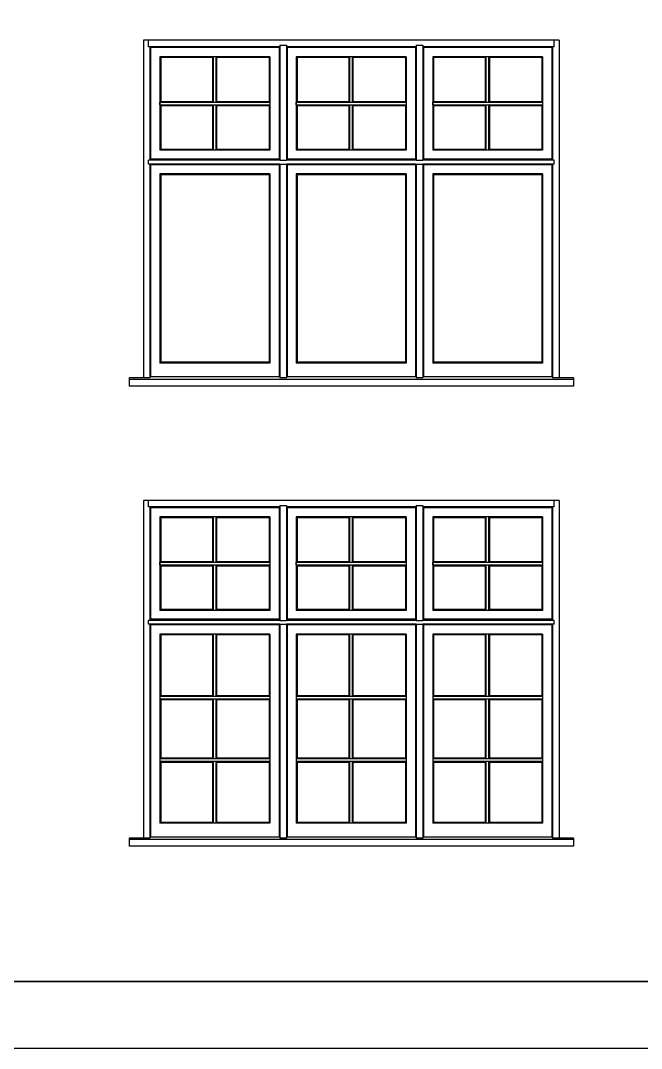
# Model space of a CAD drawing. Header units: inches. Extents: x 1985 to 11287, y 379 to 3234.
# Drawn here: x 9223.6 to 9353.9, y 1326.4 to 1542 of the extents above; entities that cross this region are included whole.
import ezdxf

# ---------------------------------------------------------------- set-up
doc = ezdxf.new("R2010")
doc.units = ezdxf.units.IN
doc.header["$MEASUREMENT"] = 0
doc.layers.add('elevation 99', color=7, linetype='CONTINUOUS')
doc.layers.add('separation 99', color=3, linetype='CONTINUOUS')

msp = doc.modelspace()

# ---------------------------------------------------------------- linework, layer by layer
at = {"layer": 'elevation 99'}
for p, q in [((9249.411305, 1537.869871), (9249.411305, 1512.680266)), ((9279.411287, 1537.869871), (9249.411305, 1537.869871)), ((9250.473805, 1536.494869), (9250.473805, 1537.869871)), ((9308.036268, 1537.869871), (9278.036287, 1537.869871)), ((9336.66125, 1537.869871), (9306.661268, 1537.869871)), ((9335.59875, 1536.494869), (9335.59875, 1537.869871)), ((9336.66125, 1537.869871), (9336.66125, 1512.680266)), ((9278.036287, 1536.494869), (9250.473805, 1536.494869)), ((9250.786305, 1536.494869), (9250.786305, 1512.680266)), ((9250.929711, 1536.351183), (9250.929711, 1512.930732)), ((9277.892601, 1536.351183), (9250.929711, 1536.351183)), ((9277.892601, 1536.351183), (9277.892601, 1512.930732)), ((9278.036287, 1536.807369), (9278.036287, 1512.680266)), ((9278.036287, 1536.807369), (9279.411287, 1536.807369)), ((9278.036287, 1536.494869), (9278.036287, 1512.680266)), ((9279.411287, 1536.807369), (9279.411287, 1512.680266)), ((9279.411287, 1536.494869), (9279.411287, 1512.680266)), ((9306.661268, 1536.494869), (9279.411287, 1536.494869)), ((9279.554693, 1536.351183), (9279.554693, 1512.930732)), ((9306.517583, 1536.351183), (9279.554693, 1536.351183)), ((9306.517583, 1536.351183), (9306.517583, 1512.930732)), ((9306.661268, 1536.807369), (9306.661268, 1512.680266)), ((9306.661268, 1536.807369), (9308.036268, 1536.807369)), ((9306.661268, 1536.494869), (9306.661268, 1512.680266)), ((9308.036268, 1536.807369), (9308.036268, 1512.680266)), ((9308.036268, 1536.494869), (9308.036268, 1512.680266)), ((9335.59875, 1536.494869), (9308.036268, 1536.494869)), ((9308.179675, 1536.351183), (9308.179675, 1512.930732)), ((9335.142564, 1536.351183), (9308.179675, 1536.351183)), ((9335.142564, 1536.351183), (9335.142564, 1512.930732)), ((9335.28625, 1536.494869), (9335.28625, 1512.680266)), ((9252.875591, 1534.405583), (9252.875591, 1514.813675)), ((9275.947001, 1534.405583), (9252.875591, 1534.405583)), ((9253.036305, 1534.244869), (9253.036305, 1525.047129)), ((9263.968764, 1534.244869), (9253.036305, 1534.244869)), ((9263.968764, 1534.244869), (9264.129478, 1534.405583)), ((9263.968764, 1525.047129), (9263.968764, 1534.244869)), ((9264.129478, 1524.886415), (9264.129478, 1534.405583)), ((9264.683049, 1534.405583), (9264.843764, 1534.244869)), ((9264.683049, 1524.886415), (9264.683049, 1534.405583)), ((9275.786287, 1534.244869), (9264.843764, 1534.244869)), ((9264.843764, 1525.047129), (9264.843764, 1534.244869)), ((9275.786287, 1534.244869), (9275.786287, 1525.047129)), ((9275.947001, 1534.405583), (9275.947001, 1514.813675)), ((9281.500572, 1534.405583), (9281.500572, 1514.813675)), ((9304.571983, 1534.405583), (9281.500572, 1534.405583)), ((9281.661287, 1534.244869), (9281.661287, 1525.047129)), ((9292.593745, 1534.244869), (9281.661287, 1534.244869)), ((9292.593745, 1534.244869), (9292.75446, 1534.405583)), ((9292.593745, 1525.047129), (9292.593745, 1534.244869)), ((9292.75446, 1524.886415), (9292.75446, 1534.405583)), ((9293.308031, 1534.405583), (9293.468745, 1534.244869)), ((9293.308031, 1524.886415), (9293.308031, 1534.405583)), ((9304.411268, 1534.244869), (9293.468745, 1534.244869)), ((9293.468745, 1525.047129), (9293.468745, 1534.244869)), ((9304.411268, 1534.244869), (9304.411268, 1525.047129)), ((9304.571983, 1534.405583), (9304.571983, 1514.813675)), ((9310.125554, 1534.405583), (9310.125554, 1514.813675)), ((9333.196964, 1534.405583), (9310.125554, 1534.405583)), ((9310.286268, 1534.244869), (9310.286268, 1525.047129)), ((9321.218727, 1534.244869), (9310.286268, 1534.244869)), ((9321.218727, 1534.244869), (9321.379441, 1534.405583)), ((9321.218727, 1525.047129), (9321.218727, 1534.244869)), ((9321.379441, 1524.886415), (9321.379441, 1534.405583)), ((9321.933013, 1534.405583), (9322.093727, 1534.244869)), ((9321.933013, 1524.886415), (9321.933013, 1534.405583)), ((9333.03625, 1534.244869), (9322.093727, 1534.244869)), ((9322.093727, 1525.047129), (9322.093727, 1534.244869)), ((9333.03625, 1534.244869), (9333.03625, 1525.047129)), ((9333.196964, 1534.405583), (9333.196964, 1514.813675)), ((9253.036305, 1525.047129), (9252.875591, 1524.886415)), ((9252.875591, 1524.886415), (9264.129478, 1524.886415)), ((9252.875591, 1524.332843), (9252.875591, 1524.886415)), ((9252.875591, 1524.332843), (9264.129478, 1524.332843)), ((9252.875591, 1524.332843), (9253.036305, 1524.172129)), ((9253.036305, 1525.047129), (9263.968764, 1525.047129)), ((9263.968764, 1525.047129), (9264.129478, 1524.886415)), ((9263.968764, 1524.172129), (9264.129478, 1524.332843)), ((9264.129478, 1524.886415), (9264.683049, 1524.886415)), ((9264.129478, 1514.813675), (9264.129478, 1524.332843)), ((9264.129478, 1524.332843), (9264.683049, 1524.332843)), ((9264.843764, 1525.047129), (9264.683049, 1524.886415)), ((9264.683049, 1524.886415), (9275.947001, 1524.886415)), ((9264.683049, 1514.813675), (9264.683049, 1524.332843)), ((9264.683049, 1524.332843), (9275.947001, 1524.332843)), ((9264.843764, 1524.172129), (9264.683049, 1524.332843)), ((9264.843764, 1525.047129), (9275.786287, 1525.047129)), ((9275.786287, 1525.047129), (9275.947001, 1524.886415)), ((9275.947001, 1524.332843), (9275.786287, 1524.172129)), ((9281.661287, 1525.047129), (9281.500572, 1524.886415)), ((9281.500572, 1524.886415), (9292.75446, 1524.886415)), ((9281.500572, 1524.332843), (9281.500572, 1524.886415)), ((9281.500572, 1524.332843), (9292.75446, 1524.332843)), ((9281.500572, 1524.332843), (9281.661287, 1524.172129)), ((9281.661287, 1525.047129), (9292.593745, 1525.047129)), ((9292.593745, 1525.047129), (9292.75446, 1524.886415)), ((9292.593745, 1524.172129), (9292.75446, 1524.332843)), ((9292.75446, 1524.886415), (9293.308031, 1524.886415)), ((9292.75446, 1514.813675), (9292.75446, 1524.332843)), ((9292.75446, 1524.332843), (9293.308031, 1524.332843)), ((9293.468745, 1525.047129), (9293.308031, 1524.886415)), ((9293.308031, 1524.886415), (9304.571983, 1524.886415)), ((9293.308031, 1514.813675), (9293.308031, 1524.332843)), ((9293.308031, 1524.332843), (9304.571983, 1524.332843)), ((9293.468745, 1524.172129), (9293.308031, 1524.332843)), ((9293.468745, 1525.047129), (9304.411268, 1525.047129)), ((9304.411268, 1525.047129), (9304.571983, 1524.886415)), ((9304.571983, 1524.332843), (9304.411268, 1524.172129)), ((9310.286268, 1525.047129), (9310.125554, 1524.886415)), ((9310.125554, 1524.886415), (9321.379441, 1524.886415)), ((9310.125554, 1524.332843), (9310.125554, 1524.886415)), ((9310.125554, 1524.332843), (9321.379441, 1524.332843)), ((9310.125554, 1524.332843), (9310.286268, 1524.172129)), ((9310.286268, 1525.047129), (9321.218727, 1525.047129)), ((9321.218727, 1525.047129), (9321.379441, 1524.886415)), ((9321.218727, 1524.172129), (9321.379441, 1524.332843)), ((9321.379441, 1524.886415), (9321.933013, 1524.886415)), ((9321.379441, 1514.813675), (9321.379441, 1524.332843)), ((9321.379441, 1524.332843), (9321.933013, 1524.332843)), ((9322.093727, 1525.047129), (9321.933013, 1524.886415)), ((9321.933013, 1524.886415), (9333.196964, 1524.886415)), ((9321.933013, 1514.813675), (9321.933013, 1524.332843)), ((9321.933013, 1524.332843), (9333.196964, 1524.332843)), ((9322.093727, 1524.172129), (9321.933013, 1524.332843)), ((9322.093727, 1525.047129), (9333.03625, 1525.047129)), ((9333.03625, 1525.047129), (9333.196964, 1524.886415)), ((9333.196964, 1524.332843), (9333.03625, 1524.172129)), ((9253.036305, 1524.172129), (9253.036305, 1514.974389)), ((9253.036305, 1524.172129), (9263.968764, 1524.172129)), ((9263.968764, 1514.974389), (9263.968764, 1524.172129)), ((9264.843764, 1514.974389), (9264.843764, 1524.172129)), ((9264.843764, 1524.172129), (9275.786287, 1524.172129)), ((9275.786287, 1524.172129), (9275.786287, 1514.974389)), ((9281.661287, 1524.172129), (9281.661287, 1514.974389)), ((9281.661287, 1524.172129), (9292.593745, 1524.172129)), ((9292.593745, 1514.974389), (9292.593745, 1524.172129)), ((9293.468745, 1514.974389), (9293.468745, 1524.172129)), ((9293.468745, 1524.172129), (9304.411268, 1524.172129)), ((9304.411268, 1524.172129), (9304.411268, 1514.974389)), ((9310.286268, 1524.172129), (9310.286268, 1514.974389)), ((9310.286268, 1524.172129), (9321.218727, 1524.172129)), ((9321.218727, 1514.974389), (9321.218727, 1524.172129)), ((9322.093727, 1514.974389), (9322.093727, 1524.172129)), ((9322.093727, 1524.172129), (9333.03625, 1524.172129)), ((9333.03625, 1524.172129), (9333.03625, 1514.974389)), ((9275.947001, 1514.813675), (9252.875591, 1514.813675)), ((9263.968764, 1514.974389), (9253.036305, 1514.974389)), ((9263.968764, 1514.974389), (9264.129478, 1514.813675)), ((9264.843764, 1514.974389), (9264.683049, 1514.813675)), ((9275.786287, 1514.974389), (9264.843764, 1514.974389)), ((9304.571983, 1514.813675), (9281.500572, 1514.813675)), ((9292.593745, 1514.974389), (9281.661287, 1514.974389)), ((9292.593745, 1514.974389), (9292.75446, 1514.813675)), ((9293.468745, 1514.974389), (9293.308031, 1514.813675)), ((9304.411268, 1514.974389), (9293.468745, 1514.974389)), ((9333.196964, 1514.813675), (9310.125554, 1514.813675)), ((9321.218727, 1514.974389), (9310.286268, 1514.974389)), ((9321.218727, 1514.974389), (9321.379441, 1514.813675)), ((9322.093727, 1514.974389), (9321.933013, 1514.813675)), ((9333.03625, 1514.974389), (9322.093727, 1514.974389)), ((9249.411305, 1512.680266), (9249.411305, 1467.023959)), ((9278.036287, 1512.680266), (9250.473805, 1512.680266)), ((9250.473805, 1511.900064), (9250.473805, 1512.680266)), ((9278.036287, 1511.900064), (9250.473805, 1511.900064)), ((9250.786305, 1511.900064), (9250.786305, 1467.023959)), ((9277.892601, 1512.930732), (9250.929711, 1512.930732)), ((9250.929711, 1511.756378), (9250.929711, 1467.274426)), ((9277.892601, 1511.756378), (9250.929711, 1511.756378)), ((9277.892601, 1511.756378), (9277.892601, 1467.274426)), ((9278.036287, 1512.680266), (9279.411287, 1512.680266)), ((9278.036287, 1511.900064), (9278.036287, 1467.023959)), ((9278.036287, 1511.900064), (9278.036287, 1467.023959)), ((9278.036287, 1511.900064), (9279.411287, 1511.900064)), ((9306.661268, 1512.680266), (9279.411287, 1512.680266)), ((9279.411287, 1511.900064), (9279.411287, 1467.023959)), ((9279.411287, 1511.900064), (9279.411287, 1467.023959)), ((9306.661268, 1511.900064), (9279.411287, 1511.900064)), ((9306.517583, 1512.930732), (9279.554693, 1512.930732)), ((9279.554693, 1511.756378), (9279.554693, 1467.274426)), ((9306.517583, 1511.756378), (9279.554693, 1511.756378)), ((9306.517583, 1511.756378), (9306.517583, 1467.274426)), ((9306.661268, 1512.680266), (9308.036268, 1512.680266)), ((9306.661268, 1511.900064), (9306.661268, 1467.023959)), ((9306.661268, 1511.900064), (9306.661268, 1467.023959)), ((9306.661268, 1511.900064), (9308.036268, 1511.900064)), ((9335.59875, 1512.680266), (9308.036268, 1512.680266)), ((9308.036268, 1511.900064), (9308.036268, 1467.023959)), ((9308.036268, 1511.900064), (9308.036268, 1467.023959)), ((9335.59875, 1511.900064), (9308.036268, 1511.900064)), ((9335.142564, 1512.930732), (9308.179675, 1512.930732)), ((9308.179675, 1511.756378), (9308.179675, 1467.274426)), ((9335.142564, 1511.756378), (9308.179675, 1511.756378)), ((9335.142564, 1511.756378), (9335.142564, 1467.274426)), ((9335.28625, 1511.900064), (9335.28625, 1467.023959)), ((9335.59875, 1511.900064), (9335.59875, 1512.680266)), ((9336.66125, 1512.680266), (9336.66125, 1467.023959)), ((9252.875591, 1509.810778), (9252.875591, 1470.157368)), ((9275.947001, 1509.810778), (9252.875591, 1509.810778)), ((9253.036305, 1509.650064), (9253.036305, 1470.318082)), ((9275.786287, 1509.650064), (9253.036305, 1509.650064)), ((9275.786287, 1509.650064), (9275.786287, 1470.318082)), ((9275.947001, 1509.810778), (9275.947001, 1470.157368)), ((9281.500572, 1509.810778), (9281.500572, 1470.157368)), ((9304.571983, 1509.810778), (9281.500572, 1509.810778)), ((9281.661287, 1509.650064), (9281.661287, 1470.318082)), ((9304.411268, 1509.650064), (9281.661287, 1509.650064)), ((9304.411268, 1509.650064), (9304.411268, 1470.318082)), ((9304.571983, 1509.810778), (9304.571983, 1470.157368)), ((9310.125554, 1509.810778), (9310.125554, 1470.157368)), ((9333.196964, 1509.810778), (9310.125554, 1509.810778)), ((9310.286268, 1509.650064), (9310.286268, 1470.318082)), ((9333.03625, 1509.650064), (9310.286268, 1509.650064)), ((9333.03625, 1509.650064), (9333.03625, 1470.318082)), ((9333.196964, 1509.810778), (9333.196964, 1470.157368)), ((9275.947001, 1470.157368), (9252.875591, 1470.157368)), ((9275.786287, 1470.318082), (9253.036305, 1470.318082)), ((9304.571983, 1470.157368), (9281.500572, 1470.157368)), ((9304.411268, 1470.318082), (9281.661287, 1470.318082)), ((9333.196964, 1470.157368), (9310.125554, 1470.157368)), ((9333.03625, 1470.318082), (9310.286268, 1470.318082)), ((9250.786305, 1467.023959), (9246.411305, 1467.023959)), ((9246.411305, 1467.023959), (9246.411305, 1465.341216)), ((9282.411287, 1466.737427), (9246.411305, 1466.737427)), ((9277.892601, 1467.274426), (9250.929711, 1467.274426)), ((9311.036268, 1466.737427), (9275.036287, 1466.737427)), ((9279.411287, 1467.023959), (9278.036287, 1467.023959)), ((9306.517583, 1467.274426), (9279.554693, 1467.274426)), ((9339.66125, 1466.737427), (9303.661268, 1466.737427)), ((9308.036268, 1467.023959), (9306.661268, 1467.023959)), ((9335.142564, 1467.274426), (9308.179675, 1467.274426)), ((9339.66125, 1467.023959), (9335.28625, 1467.023959)), ((9339.66125, 1467.023959), (9339.66125, 1465.341216)), ((9282.411287, 1465.341216), (9246.411305, 1465.341216)), ((9311.036268, 1465.341216), (9275.036287, 1465.341216)), ((9339.66125, 1465.341216), (9303.661268, 1465.341216)), ((9249.411305, 1441.341225), (9249.411305, 1416.15162)), ((9279.411287, 1441.341225), (9249.411305, 1441.341225)), ((9250.473805, 1439.966223), (9250.473805, 1441.341225)), ((9308.036268, 1441.341225), (9278.036287, 1441.341225)), ((9278.036287, 1440.278723), (9278.036287, 1416.15162)), ((9278.036287, 1440.278723), (9279.411287, 1440.278723)), ((9279.411287, 1440.278723), (9279.411287, 1416.15162)), ((9336.66125, 1441.341225), (9306.661268, 1441.341225)), ((9306.661268, 1440.278723), (9306.661268, 1416.15162)), ((9306.661268, 1440.278723), (9308.036268, 1440.278723)), ((9308.036268, 1440.278723), (9308.036268, 1416.15162)), ((9335.59875, 1439.966223), (9335.59875, 1441.341225)), ((9336.66125, 1441.341225), (9336.66125, 1416.15162)), ((9278.036287, 1439.966223), (9250.473805, 1439.966223)), ((9250.786305, 1439.966223), (9250.786305, 1416.15162)), ((9250.929711, 1439.822537), (9250.929711, 1416.402087)), ((9277.892601, 1439.822537), (9250.929711, 1439.822537)), ((9277.892601, 1439.822537), (9277.892601, 1416.402087)), ((9278.036287, 1439.966223), (9278.036287, 1416.15162)), ((9279.411287, 1439.966223), (9279.411287, 1416.15162)), ((9306.661268, 1439.966223), (9279.411287, 1439.966223)), ((9279.554693, 1439.822537), (9279.554693, 1416.402087)), ((9306.517583, 1439.822537), (9279.554693, 1439.822537)), ((9306.517583, 1439.822537), (9306.517583, 1416.402087)), ((9306.661268, 1439.966223), (9306.661268, 1416.15162)), ((9308.036268, 1439.966223), (9308.036268, 1416.15162)), ((9335.59875, 1439.966223), (9308.036268, 1439.966223)), ((9308.179675, 1439.822537), (9308.179675, 1416.402087)), ((9335.142564, 1439.822537), (9308.179675, 1439.822537)), ((9335.142564, 1439.822537), (9335.142564, 1416.402087)), ((9335.28625, 1439.966223), (9335.28625, 1416.15162)), ((9252.875591, 1437.876937), (9252.875591, 1418.285029)), ((9275.947001, 1437.876937), (9252.875591, 1437.876937)), ((9253.036305, 1437.716223), (9253.036305, 1428.518483)), ((9263.968764, 1437.716223), (9253.036305, 1437.716223)), ((9263.968764, 1437.716223), (9264.129478, 1437.876937)), ((9263.968764, 1428.518483), (9263.968764, 1437.716223)), ((9264.129478, 1428.357769), (9264.129478, 1437.876937)), ((9264.683049, 1437.876937), (9264.843764, 1437.716223)), ((9264.683049, 1428.357769), (9264.683049, 1437.876937)), ((9275.786287, 1437.716223), (9264.843764, 1437.716223)), ((9264.843764, 1428.518483), (9264.843764, 1437.716223)), ((9275.786287, 1437.716223), (9275.786287, 1428.518483)), ((9275.947001, 1437.876937), (9275.947001, 1418.285029)), ((9281.500572, 1437.876937), (9281.500572, 1418.285029)), ((9304.571983, 1437.876937), (9281.500572, 1437.876937)), ((9281.661287, 1437.716223), (9281.661287, 1428.518483)), ((9292.593745, 1437.716223), (9281.661287, 1437.716223)), ((9292.593745, 1437.716223), (9292.75446, 1437.876937)), ((9292.593745, 1428.518483), (9292.593745, 1437.716223)), ((9292.75446, 1428.357769), (9292.75446, 1437.876937)), ((9293.308031, 1437.876937), (9293.468745, 1437.716223)), ((9293.308031, 1428.357769), (9293.308031, 1437.876937)), ((9304.411268, 1437.716223), (9293.468745, 1437.716223)), ((9293.468745, 1428.518483), (9293.468745, 1437.716223)), ((9304.411268, 1437.716223), (9304.411268, 1428.518483)), ((9304.571983, 1437.876937), (9304.571983, 1418.285029)), ((9310.125554, 1437.876937), (9310.125554, 1418.285029)), ((9333.196964, 1437.876937), (9310.125554, 1437.876937)), ((9310.286268, 1437.716223), (9310.286268, 1428.518483)), ((9321.218727, 1437.716223), (9310.286268, 1437.716223)), ((9321.218727, 1437.716223), (9321.379441, 1437.876937)), ((9321.218727, 1428.518483), (9321.218727, 1437.716223)), ((9321.379441, 1428.357769), (9321.379441, 1437.876937)), ((9321.933013, 1437.876937), (9322.093727, 1437.716223)), ((9321.933013, 1428.357769), (9321.933013, 1437.876937)), ((9333.03625, 1437.716223), (9322.093727, 1437.716223)), ((9322.093727, 1428.518483), (9322.093727, 1437.716223)), ((9333.03625, 1437.716223), (9333.03625, 1428.518483)), ((9333.196964, 1437.876937), (9333.196964, 1418.285029)), ((9253.036305, 1428.518483), (9252.875591, 1428.357769)), ((9252.875591, 1428.357769), (9264.129478, 1428.357769)), ((9252.875591, 1427.804197), (9252.875591, 1428.357769)), ((9252.875591, 1427.804197), (9264.129478, 1427.804197)), ((9252.875591, 1427.804197), (9253.036305, 1427.643483)), ((9253.036305, 1428.518483), (9263.968764, 1428.518483)), ((9253.036305, 1427.643483), (9253.036305, 1418.445743)), ((9253.036305, 1427.643483), (9263.968764, 1427.643483)), ((9263.968764, 1428.518483), (9264.129478, 1428.357769)), ((9263.968764, 1427.643483), (9264.129478, 1427.804197)), ((9263.968764, 1418.445743), (9263.968764, 1427.643483)), ((9264.129478, 1428.357769), (9264.683049, 1428.357769)), ((9264.129478, 1418.285029), (9264.129478, 1427.804197)), ((9264.129478, 1427.804197), (9264.683049, 1427.804197)), ((9264.843764, 1428.518483), (9264.683049, 1428.357769)), ((9264.683049, 1428.357769), (9275.947001, 1428.357769)), ((9264.683049, 1418.285029), (9264.683049, 1427.804197)), ((9264.683049, 1427.804197), (9275.947001, 1427.804197)), ((9264.843764, 1427.643483), (9264.683049, 1427.804197)), ((9264.843764, 1428.518483), (9275.786287, 1428.518483)), ((9264.843764, 1418.445743), (9264.843764, 1427.643483)), ((9264.843764, 1427.643483), (9275.786287, 1427.643483)), ((9275.786287, 1428.518483), (9275.947001, 1428.357769)), ((9275.947001, 1427.804197), (9275.786287, 1427.643483)), ((9275.786287, 1427.643483), (9275.786287, 1418.445743)), ((9281.661287, 1428.518483), (9281.500572, 1428.357769)), ((9281.500572, 1428.357769), (9292.75446, 1428.357769)), ((9281.500572, 1427.804197), (9281.500572, 1428.357769)), ((9281.500572, 1427.804197), (9292.75446, 1427.804197)), ((9281.500572, 1427.804197), (9281.661287, 1427.643483)), ((9281.661287, 1428.518483), (9292.593745, 1428.518483)), ((9281.661287, 1427.643483), (9281.661287, 1418.445743)), ((9281.661287, 1427.643483), (9292.593745, 1427.643483)), ((9292.593745, 1428.518483), (9292.75446, 1428.357769)), ((9292.593745, 1427.643483), (9292.75446, 1427.804197)), ((9292.593745, 1418.445743), (9292.593745, 1427.643483)), ((9292.75446, 1428.357769), (9293.308031, 1428.357769)), ((9292.75446, 1418.285029), (9292.75446, 1427.804197)), ((9292.75446, 1427.804197), (9293.308031, 1427.804197)), ((9293.468745, 1428.518483), (9293.308031, 1428.357769)), ((9293.308031, 1428.357769), (9304.571983, 1428.357769)), ((9293.308031, 1418.285029), (9293.308031, 1427.804197)), ((9293.308031, 1427.804197), (9304.571983, 1427.804197)), ((9293.468745, 1427.643483), (9293.308031, 1427.804197)), ((9293.468745, 1428.518483), (9304.411268, 1428.518483)), ((9293.468745, 1418.445743), (9293.468745, 1427.643483)), ((9293.468745, 1427.643483), (9304.411268, 1427.643483)), ((9304.411268, 1428.518483), (9304.571983, 1428.357769)), ((9304.571983, 1427.804197), (9304.411268, 1427.643483)), ((9304.411268, 1427.643483), (9304.411268, 1418.445743)), ((9310.286268, 1428.518483), (9310.125554, 1428.357769)), ((9310.125554, 1428.357769), (9321.379441, 1428.357769)), ((9310.125554, 1427.804197), (9310.125554, 1428.357769)), ((9310.125554, 1427.804197), (9321.379441, 1427.804197)), ((9310.125554, 1427.804197), (9310.286268, 1427.643483)), ((9310.286268, 1428.518483), (9321.218727, 1428.518483)), ((9310.286268, 1427.643483), (9310.286268, 1418.445743)), ((9310.286268, 1427.643483), (9321.218727, 1427.643483)), ((9321.218727, 1428.518483), (9321.379441, 1428.357769)), ((9321.218727, 1427.643483), (9321.379441, 1427.804197)), ((9321.218727, 1418.445743), (9321.218727, 1427.643483)), ((9321.379441, 1428.357769), (9321.933013, 1428.357769)), ((9321.379441, 1418.285029), (9321.379441, 1427.804197)), ((9321.379441, 1427.804197), (9321.933013, 1427.804197)), ((9322.093727, 1428.518483), (9321.933013, 1428.357769)), ((9321.933013, 1428.357769), (9333.196964, 1428.357769)), ((9321.933013, 1418.285029), (9321.933013, 1427.804197)), ((9321.933013, 1427.804197), (9333.196964, 1427.804197)), ((9322.093727, 1427.643483), (9321.933013, 1427.804197)), ((9322.093727, 1428.518483), (9333.03625, 1428.518483)), ((9322.093727, 1418.445743), (9322.093727, 1427.643483)), ((9322.093727, 1427.643483), (9333.03625, 1427.643483)), ((9333.03625, 1428.518483), (9333.196964, 1428.357769)), ((9333.196964, 1427.804197), (9333.03625, 1427.643483)), ((9333.03625, 1427.643483), (9333.03625, 1418.445743)), ((9275.947001, 1418.285029), (9252.875591, 1418.285029)), ((9263.968764, 1418.445743), (9253.036305, 1418.445743)), ((9263.968764, 1418.445743), (9264.129478, 1418.285029)), ((9264.843764, 1418.445743), (9264.683049, 1418.285029)), ((9275.786287, 1418.445743), (9264.843764, 1418.445743)), ((9304.571983, 1418.285029), (9281.500572, 1418.285029)), ((9292.593745, 1418.445743), (9281.661287, 1418.445743)), ((9292.593745, 1418.445743), (9292.75446, 1418.285029)), ((9293.468745, 1418.445743), (9293.308031, 1418.285029)), ((9304.411268, 1418.445743), (9293.468745, 1418.445743)), ((9333.196964, 1418.285029), (9310.125554, 1418.285029)), ((9321.218727, 1418.445743), (9310.286268, 1418.445743)), ((9321.218727, 1418.445743), (9321.379441, 1418.285029)), ((9322.093727, 1418.445743), (9321.933013, 1418.285029)), ((9333.03625, 1418.445743), (9322.093727, 1418.445743)), ((9249.411305, 1416.15162), (9249.411305, 1370.495313)), ((9278.036287, 1416.15162), (9250.473805, 1416.15162)), ((9250.473805, 1415.371418), (9250.473805, 1416.15162)), ((9278.036287, 1415.371418), (9250.473805, 1415.371418)), ((9250.786305, 1415.371418), (9250.786305, 1370.495313)), ((9277.892601, 1416.402087), (9250.929711, 1416.402087)), ((9250.929711, 1415.227732), (9250.929711, 1370.74578)), ((9277.892601, 1415.227732), (9250.929711, 1415.227732)), ((9277.892601, 1415.227732), (9277.892601, 1370.74578)), ((9278.036287, 1416.15162), (9279.411287, 1416.15162)), ((9278.036287, 1415.371418), (9278.036287, 1370.495313)), ((9278.036287, 1415.371418), (9278.036287, 1370.495313)), ((9278.036287, 1415.371418), (9279.411287, 1415.371418)), ((9306.661268, 1416.15162), (9279.411287, 1416.15162)), ((9279.411287, 1415.371418), (9279.411287, 1370.495313)), ((9279.411287, 1415.371418), (9279.411287, 1370.495313)), ((9306.661268, 1415.371418), (9279.411287, 1415.371418)), ((9306.517583, 1416.402087), (9279.554693, 1416.402087)), ((9279.554693, 1415.227732), (9279.554693, 1370.74578)), ((9306.517583, 1415.227732), (9279.554693, 1415.227732)), ((9306.517583, 1415.227732), (9306.517583, 1370.74578)), ((9306.661268, 1416.15162), (9308.036268, 1416.15162)), ((9306.661268, 1415.371418), (9306.661268, 1370.495313)), ((9306.661268, 1415.371418), (9306.661268, 1370.495313)), ((9306.661268, 1415.371418), (9308.036268, 1415.371418)), ((9335.59875, 1416.15162), (9308.036268, 1416.15162)), ((9308.036268, 1415.371418), (9308.036268, 1370.495313)), ((9308.036268, 1415.371418), (9308.036268, 1370.495313)), ((9335.59875, 1415.371418), (9308.036268, 1415.371418)), ((9335.142564, 1416.402087), (9308.179675, 1416.402087)), ((9308.179675, 1415.227732), (9308.179675, 1370.74578)), ((9335.142564, 1415.227732), (9308.179675, 1415.227732)), ((9335.142564, 1415.227732), (9335.142564, 1370.74578)), ((9335.28625, 1415.371418), (9335.28625, 1370.495313)), ((9335.59875, 1415.371418), (9335.59875, 1416.15162)), ((9336.66125, 1416.15162), (9336.66125, 1370.495313)), ((9252.875591, 1413.282132), (9252.875591, 1373.628722)), ((9275.947001, 1413.282132), (9252.875591, 1413.282132)), ((9253.036305, 1413.121418), (9253.036305, 1400.45329)), ((9263.968764, 1413.121418), (9253.036305, 1413.121418)), ((9263.968764, 1413.121418), (9264.129478, 1413.282132)), ((9263.968764, 1400.45329), (9263.968764, 1413.121418)), ((9264.129478, 1400.292575), (9264.129478, 1413.282132)), ((9264.683049, 1413.282132), (9264.843764, 1413.121418)), ((9264.683049, 1400.292575), (9264.683049, 1413.282132)), ((9275.786287, 1413.121418), (9264.843764, 1413.121418)), ((9264.843764, 1400.45329), (9264.843764, 1413.121418)), ((9275.786287, 1413.121418), (9275.786287, 1400.45329)), ((9275.947001, 1413.282132), (9275.947001, 1373.628722)), ((9281.500572, 1413.282132), (9281.500572, 1373.628722)), ((9304.571983, 1413.282132), (9281.500572, 1413.282132)), ((9281.661287, 1413.121418), (9281.661287, 1400.45329)), ((9292.593745, 1413.121418), (9281.661287, 1413.121418)), ((9292.593745, 1413.121418), (9292.75446, 1413.282132)), ((9292.593745, 1400.45329), (9292.593745, 1413.121418)), ((9292.75446, 1400.292575), (9292.75446, 1413.282132)), ((9293.308031, 1413.282132), (9293.468745, 1413.121418)), ((9293.308031, 1400.292575), (9293.308031, 1413.282132)), ((9304.411268, 1413.121418), (9293.468745, 1413.121418)), ((9293.468745, 1400.45329), (9293.468745, 1413.121418)), ((9304.411268, 1413.121418), (9304.411268, 1400.45329)), ((9304.571983, 1413.282132), (9304.571983, 1373.628722)), ((9310.125554, 1413.282132), (9310.125554, 1373.628722)), ((9333.196964, 1413.282132), (9310.125554, 1413.282132)), ((9310.286268, 1413.121418), (9310.286268, 1400.45329)), ((9321.218727, 1413.121418), (9310.286268, 1413.121418)), ((9321.218727, 1413.121418), (9321.379441, 1413.282132)), ((9321.218727, 1400.45329), (9321.218727, 1413.121418)), ((9321.379441, 1400.292575), (9321.379441, 1413.282132)), ((9321.933013, 1413.282132), (9322.093727, 1413.121418)), ((9321.933013, 1400.292575), (9321.933013, 1413.282132)), ((9333.03625, 1413.121418), (9322.093727, 1413.121418)), ((9322.093727, 1400.45329), (9322.093727, 1413.121418)), ((9333.03625, 1413.121418), (9333.03625, 1400.45329)), ((9333.196964, 1413.282132), (9333.196964, 1373.628722)), ((9253.036305, 1400.45329), (9252.875591, 1400.292575)), ((9252.875591, 1400.292575), (9264.129478, 1400.292575)), ((9252.875591, 1399.739004), (9264.129478, 1399.739004)), ((9252.875591, 1399.739004), (9253.036305, 1399.57829)), ((9253.036305, 1400.45329), (9263.968764, 1400.45329)), ((9253.036305, 1399.57829), (9253.036305, 1387.342629)), ((9253.036305, 1399.57829), (9263.968764, 1399.57829)), ((9263.968764, 1400.45329), (9264.129478, 1400.292575)), ((9263.968764, 1399.57829), (9264.129478, 1399.739004)), ((9263.968764, 1387.342629), (9263.968764, 1399.57829)), ((9264.129478, 1400.292575), (9264.683049, 1400.292575)), ((9264.129478, 1399.739004), (9264.683049, 1399.739004)), ((9264.129478, 1387.181915), (9264.129478, 1399.739004)), ((9264.843764, 1400.45329), (9264.683049, 1400.292575)), ((9264.683049, 1400.292575), (9275.947001, 1400.292575)), ((9264.683049, 1399.739004), (9275.947001, 1399.739004)), ((9264.843764, 1399.57829), (9264.683049, 1399.739004)), ((9264.683049, 1387.181915), (9264.683049, 1399.739004)), ((9264.843764, 1400.45329), (9275.786287, 1400.45329)), ((9264.843764, 1387.342629), (9264.843764, 1399.57829)), ((9264.843764, 1399.57829), (9275.786287, 1399.57829)), ((9275.786287, 1400.45329), (9275.947001, 1400.292575)), ((9275.947001, 1399.739004), (9275.786287, 1399.57829)), ((9275.786287, 1399.57829), (9275.786287, 1387.342629)), ((9281.661287, 1400.45329), (9281.500572, 1400.292575)), ((9281.500572, 1400.292575), (9292.75446, 1400.292575)), ((9281.500572, 1399.739004), (9292.75446, 1399.739004)), ((9281.500572, 1399.739004), (9281.661287, 1399.57829)), ((9281.661287, 1400.45329), (9292.593745, 1400.45329)), ((9281.661287, 1399.57829), (9281.661287, 1387.342629)), ((9281.661287, 1399.57829), (9292.593745, 1399.57829)), ((9292.593745, 1400.45329), (9292.75446, 1400.292575)), ((9292.593745, 1399.57829), (9292.75446, 1399.739004)), ((9292.593745, 1387.342629), (9292.593745, 1399.57829)), ((9292.75446, 1400.292575), (9293.308031, 1400.292575)), ((9292.75446, 1399.739004), (9293.308031, 1399.739004)), ((9292.75446, 1387.181915), (9292.75446, 1399.739004)), ((9293.468745, 1400.45329), (9293.308031, 1400.292575)), ((9293.308031, 1400.292575), (9304.571983, 1400.292575)), ((9293.308031, 1399.739004), (9304.571983, 1399.739004)), ((9293.468745, 1399.57829), (9293.308031, 1399.739004)), ((9293.308031, 1387.181915), (9293.308031, 1399.739004)), ((9293.468745, 1400.45329), (9304.411268, 1400.45329)), ((9293.468745, 1387.342629), (9293.468745, 1399.57829)), ((9293.468745, 1399.57829), (9304.411268, 1399.57829)), ((9304.411268, 1400.45329), (9304.571983, 1400.292575)), ((9304.571983, 1399.739004), (9304.411268, 1399.57829)), ((9304.411268, 1399.57829), (9304.411268, 1387.342629)), ((9310.286268, 1400.45329), (9310.125554, 1400.292575)), ((9310.125554, 1400.292575), (9321.379441, 1400.292575)), ((9310.125554, 1399.739004), (9321.379441, 1399.739004)), ((9310.125554, 1399.739004), (9310.286268, 1399.57829)), ((9310.286268, 1400.45329), (9321.218727, 1400.45329)), ((9310.286268, 1399.57829), (9310.286268, 1387.342629)), ((9310.286268, 1399.57829), (9321.218727, 1399.57829)), ((9321.218727, 1400.45329), (9321.379441, 1400.292575)), ((9321.218727, 1399.57829), (9321.379441, 1399.739004)), ((9321.218727, 1387.342629), (9321.218727, 1399.57829)), ((9321.379441, 1400.292575), (9321.933013, 1400.292575)), ((9321.379441, 1399.739004), (9321.933013, 1399.739004)), ((9321.379441, 1387.181915), (9321.379441, 1399.739004)), ((9322.093727, 1400.45329), (9321.933013, 1400.292575)), ((9321.933013, 1400.292575), (9333.196964, 1400.292575)), ((9321.933013, 1399.739004), (9333.196964, 1399.739004)), ((9322.093727, 1399.57829), (9321.933013, 1399.739004)), ((9321.933013, 1387.181915), (9321.933013, 1399.739004)), ((9322.093727, 1400.45329), (9333.03625, 1400.45329)), ((9322.093727, 1387.342629), (9322.093727, 1399.57829)), ((9322.093727, 1399.57829), (9333.03625, 1399.57829)), ((9333.03625, 1400.45329), (9333.196964, 1400.292575)), ((9333.196964, 1399.739004), (9333.03625, 1399.57829)), ((9333.03625, 1399.57829), (9333.03625, 1387.342629)), ((9253.036305, 1387.342629), (9252.875591, 1387.181915)), ((9252.875591, 1387.181915), (9264.129478, 1387.181915)), ((9252.875591, 1386.628343), (9264.129478, 1386.628343)), ((9252.875591, 1386.628343), (9253.036305, 1386.467629)), ((9253.036305, 1387.342629), (9263.968764, 1387.342629)), ((9253.036305, 1386.467629), (9253.036305, 1373.789436)), ((9253.036305, 1386.467629), (9263.968764, 1386.467629)), ((9263.968764, 1387.342629), (9264.129478, 1387.181915)), ((9263.968764, 1386.467629), (9264.129478, 1386.628343)), ((9263.968764, 1373.789436), (9263.968764, 1386.467629)), ((9264.129478, 1387.181915), (9264.683049, 1387.181915)), ((9264.129478, 1373.628722), (9264.129478, 1386.628343)), ((9264.129478, 1386.628343), (9264.683049, 1386.628343)), ((9264.843764, 1387.342629), (9264.683049, 1387.181915)), ((9264.683049, 1387.181915), (9275.947001, 1387.181915)), ((9264.683049, 1373.628722), (9264.683049, 1386.628343)), ((9264.683049, 1386.628343), (9275.947001, 1386.628343)), ((9264.843764, 1386.467629), (9264.683049, 1386.628343)), ((9264.843764, 1387.342629), (9275.786287, 1387.342629)), ((9264.843764, 1373.789436), (9264.843764, 1386.467629)), ((9264.843764, 1386.467629), (9275.786287, 1386.467629)), ((9275.786287, 1387.342629), (9275.947001, 1387.181915)), ((9275.947001, 1386.628343), (9275.786287, 1386.467629)), ((9275.786287, 1386.467629), (9275.786287, 1373.789436)), ((9281.661287, 1387.342629), (9281.500572, 1387.181915)), ((9281.500572, 1387.181915), (9292.75446, 1387.181915)), ((9281.500572, 1386.628343), (9292.75446, 1386.628343)), ((9281.500572, 1386.628343), (9281.661287, 1386.467629)), ((9281.661287, 1387.342629), (9292.593745, 1387.342629)), ((9281.661287, 1386.467629), (9281.661287, 1373.789436)), ((9281.661287, 1386.467629), (9292.593745, 1386.467629)), ((9292.593745, 1387.342629), (9292.75446, 1387.181915)), ((9292.593745, 1386.467629), (9292.75446, 1386.628343)), ((9292.593745, 1373.789436), (9292.593745, 1386.467629)), ((9292.75446, 1387.181915), (9293.308031, 1387.181915)), ((9292.75446, 1373.628722), (9292.75446, 1386.628343)), ((9292.75446, 1386.628343), (9293.308031, 1386.628343)), ((9293.468745, 1387.342629), (9293.308031, 1387.181915)), ((9293.308031, 1387.181915), (9304.571983, 1387.181915)), ((9293.308031, 1373.628722), (9293.308031, 1386.628343)), ((9293.308031, 1386.628343), (9304.571983, 1386.628343)), ((9293.468745, 1386.467629), (9293.308031, 1386.628343)), ((9293.468745, 1387.342629), (9304.411268, 1387.342629)), ((9293.468745, 1373.789436), (9293.468745, 1386.467629)), ((9293.468745, 1386.467629), (9304.411268, 1386.467629)), ((9304.411268, 1387.342629), (9304.571983, 1387.181915)), ((9304.571983, 1386.628343), (9304.411268, 1386.467629)), ((9304.411268, 1386.467629), (9304.411268, 1373.789436)), ((9310.286268, 1387.342629), (9310.125554, 1387.181915)), ((9310.125554, 1387.181915), (9321.379441, 1387.181915)), ((9310.125554, 1386.628343), (9321.379441, 1386.628343)), ((9310.125554, 1386.628343), (9310.286268, 1386.467629)), ((9310.286268, 1387.342629), (9321.218727, 1387.342629)), ((9310.286268, 1386.467629), (9310.286268, 1373.789436)), ((9310.286268, 1386.467629), (9321.218727, 1386.467629)), ((9321.218727, 1387.342629), (9321.379441, 1387.181915)), ((9321.218727, 1386.467629), (9321.379441, 1386.628343)), ((9321.218727, 1373.789436), (9321.218727, 1386.467629)), ((9321.379441, 1387.181915), (9321.933013, 1387.181915)), ((9321.379441, 1373.628722), (9321.379441, 1386.628343)), ((9321.379441, 1386.628343), (9321.933013, 1386.628343)), ((9322.093727, 1387.342629), (9321.933013, 1387.181915)), ((9321.933013, 1387.181915), (9333.196964, 1387.181915)), ((9321.933013, 1373.628722), (9321.933013, 1386.628343)), ((9321.933013, 1386.628343), (9333.196964, 1386.628343)), ((9322.093727, 1386.467629), (9321.933013, 1386.628343)), ((9322.093727, 1387.342629), (9333.03625, 1387.342629)), ((9322.093727, 1373.789436), (9322.093727, 1386.467629)), ((9322.093727, 1386.467629), (9333.03625, 1386.467629)), ((9333.03625, 1387.342629), (9333.196964, 1387.181915)), ((9333.196964, 1386.628343), (9333.03625, 1386.467629)), ((9333.03625, 1386.467629), (9333.03625, 1373.789436)), ((9275.947001, 1373.628722), (9252.875591, 1373.628722)), ((9263.968764, 1373.789436), (9253.036305, 1373.789436)), ((9263.968764, 1373.789436), (9264.129478, 1373.628722)), ((9264.843764, 1373.789436), (9264.683049, 1373.628722)), ((9275.786287, 1373.789436), (9264.843764, 1373.789436)), ((9304.571983, 1373.628722), (9281.500572, 1373.628722)), ((9292.593745, 1373.789436), (9281.661287, 1373.789436)), ((9292.593745, 1373.789436), (9292.75446, 1373.628722)), ((9293.468745, 1373.789436), (9293.308031, 1373.628722)), ((9304.411268, 1373.789436), (9293.468745, 1373.789436)), ((9333.196964, 1373.628722), (9310.125554, 1373.628722)), ((9321.218727, 1373.789436), (9310.286268, 1373.789436)), ((9321.218727, 1373.789436), (9321.379441, 1373.628722)), ((9322.093727, 1373.789436), (9321.933013, 1373.628722)), ((9333.03625, 1373.789436), (9322.093727, 1373.789436)), ((9250.786305, 1370.495313), (9246.411305, 1370.495313)), ((9246.411305, 1370.495313), (9246.411305, 1368.81257)), ((9282.411287, 1370.208782), (9246.411305, 1370.208782)), ((9277.892601, 1370.74578), (9250.929711, 1370.74578)), ((9311.036268, 1370.208782), (9275.036287, 1370.208782)), ((9279.411287, 1370.495313), (9278.036287, 1370.495313)), ((9306.517583, 1370.74578), (9279.554693, 1370.74578)), ((9339.66125, 1370.208782), (9303.661268, 1370.208782)), ((9308.036268, 1370.495313), (9306.661268, 1370.495313)), ((9335.142564, 1370.74578), (9308.179675, 1370.74578)), ((9339.66125, 1370.495313), (9335.28625, 1370.495313)), ((9339.66125, 1370.495313), (9339.66125, 1368.81257)), ((9282.411287, 1368.81257), (9246.411305, 1368.81257)), ((9311.036268, 1368.81257), (9275.036287, 1368.81257)), ((9339.66125, 1368.81257), (9303.661268, 1368.81257))]:
    msp.add_line(p, q, dxfattribs=at)
at = {"layer": 'separation 99'}
for points in [[(8840.122035, 2103.669696), (9954.635727, 2103.669696), (9954.635727, 1326.396456), (8840.122035, 1326.396456)], [(8849.299532, 2093.486824), (9941.56161, 2093.486824), (9941.56161, 1340.434269), (8849.299532, 1340.434269)], [(8849.299532, 1340.434269), (9943.300488, 1340.434269), (9943.300488, 1340.434269), (8849.299532, 1340.434269)]]:
    msp.add_lwpolyline(points, close=True, dxfattribs=at)

doc.saveas('drawing.dxf')
